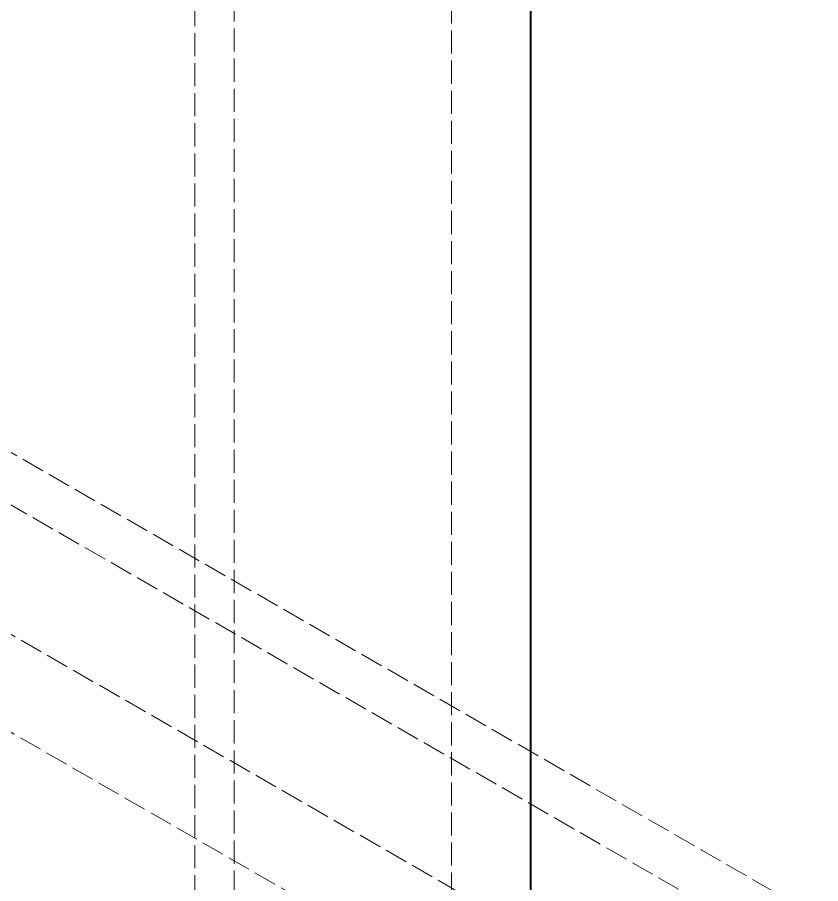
# Model space of a CAD drawing. Header units: millimetres. Extents: x 0 to 2378, y 0 to 1682.
# Drawn here: x 2191.6 to 2203.1, y 1419.48 to 1431.89 of the extents above; entities that cross this region are included whole.
import ezdxf

# ---------------------------------------------------------------- set-up
doc = ezdxf.new("R2010")
doc.units = ezdxf.units.MM
doc.header["$LTSCALE"] = 2
doc.linetypes.add('DASHED', pattern=[0.2067, 0.1654, -0.0413])
doc.layers.add('가려진 것(ISO)', color=2, linetype='DASHED', lineweight=18, true_color=0xffff00)
doc.layers.add('가시적인 것(ISO)', color=3, linetype='Continuous', lineweight=40, true_color=0x00ff00)

msp = doc.modelspace()

# ---------------------------------------------------------------- linework, layer by layer
at = {"layer": '가려진 것(ISO)'}
for p, q in [((2194.7011, 1403.8223), (2194.7011, 1471.1882)), ((2194.1354, 1470.8624), (2194.1354, 1403.4966)), ((2197.8124, 1468.745), (2197.8124, 1401.3791)), ((2163.6733, 1441.6802), (2260.5186, 1385.9107)), ((2261.1692, 1384.7839), (2163.0227, 1441.3027)), ((2161.4105, 1440.3772), (2258.2559, 1384.6076)), ((2164.0127, 1437.475), (2258.3407, 1383.1551))]:
    msp.add_line(p, q, dxfattribs=at)
at = {"layer": '가시적인 것(ISO)'}
msp.add_line((2198.9438, 1469.3991), (2198.9438, 1400.7251), dxfattribs=at)

doc.saveas('drawing.dxf')
